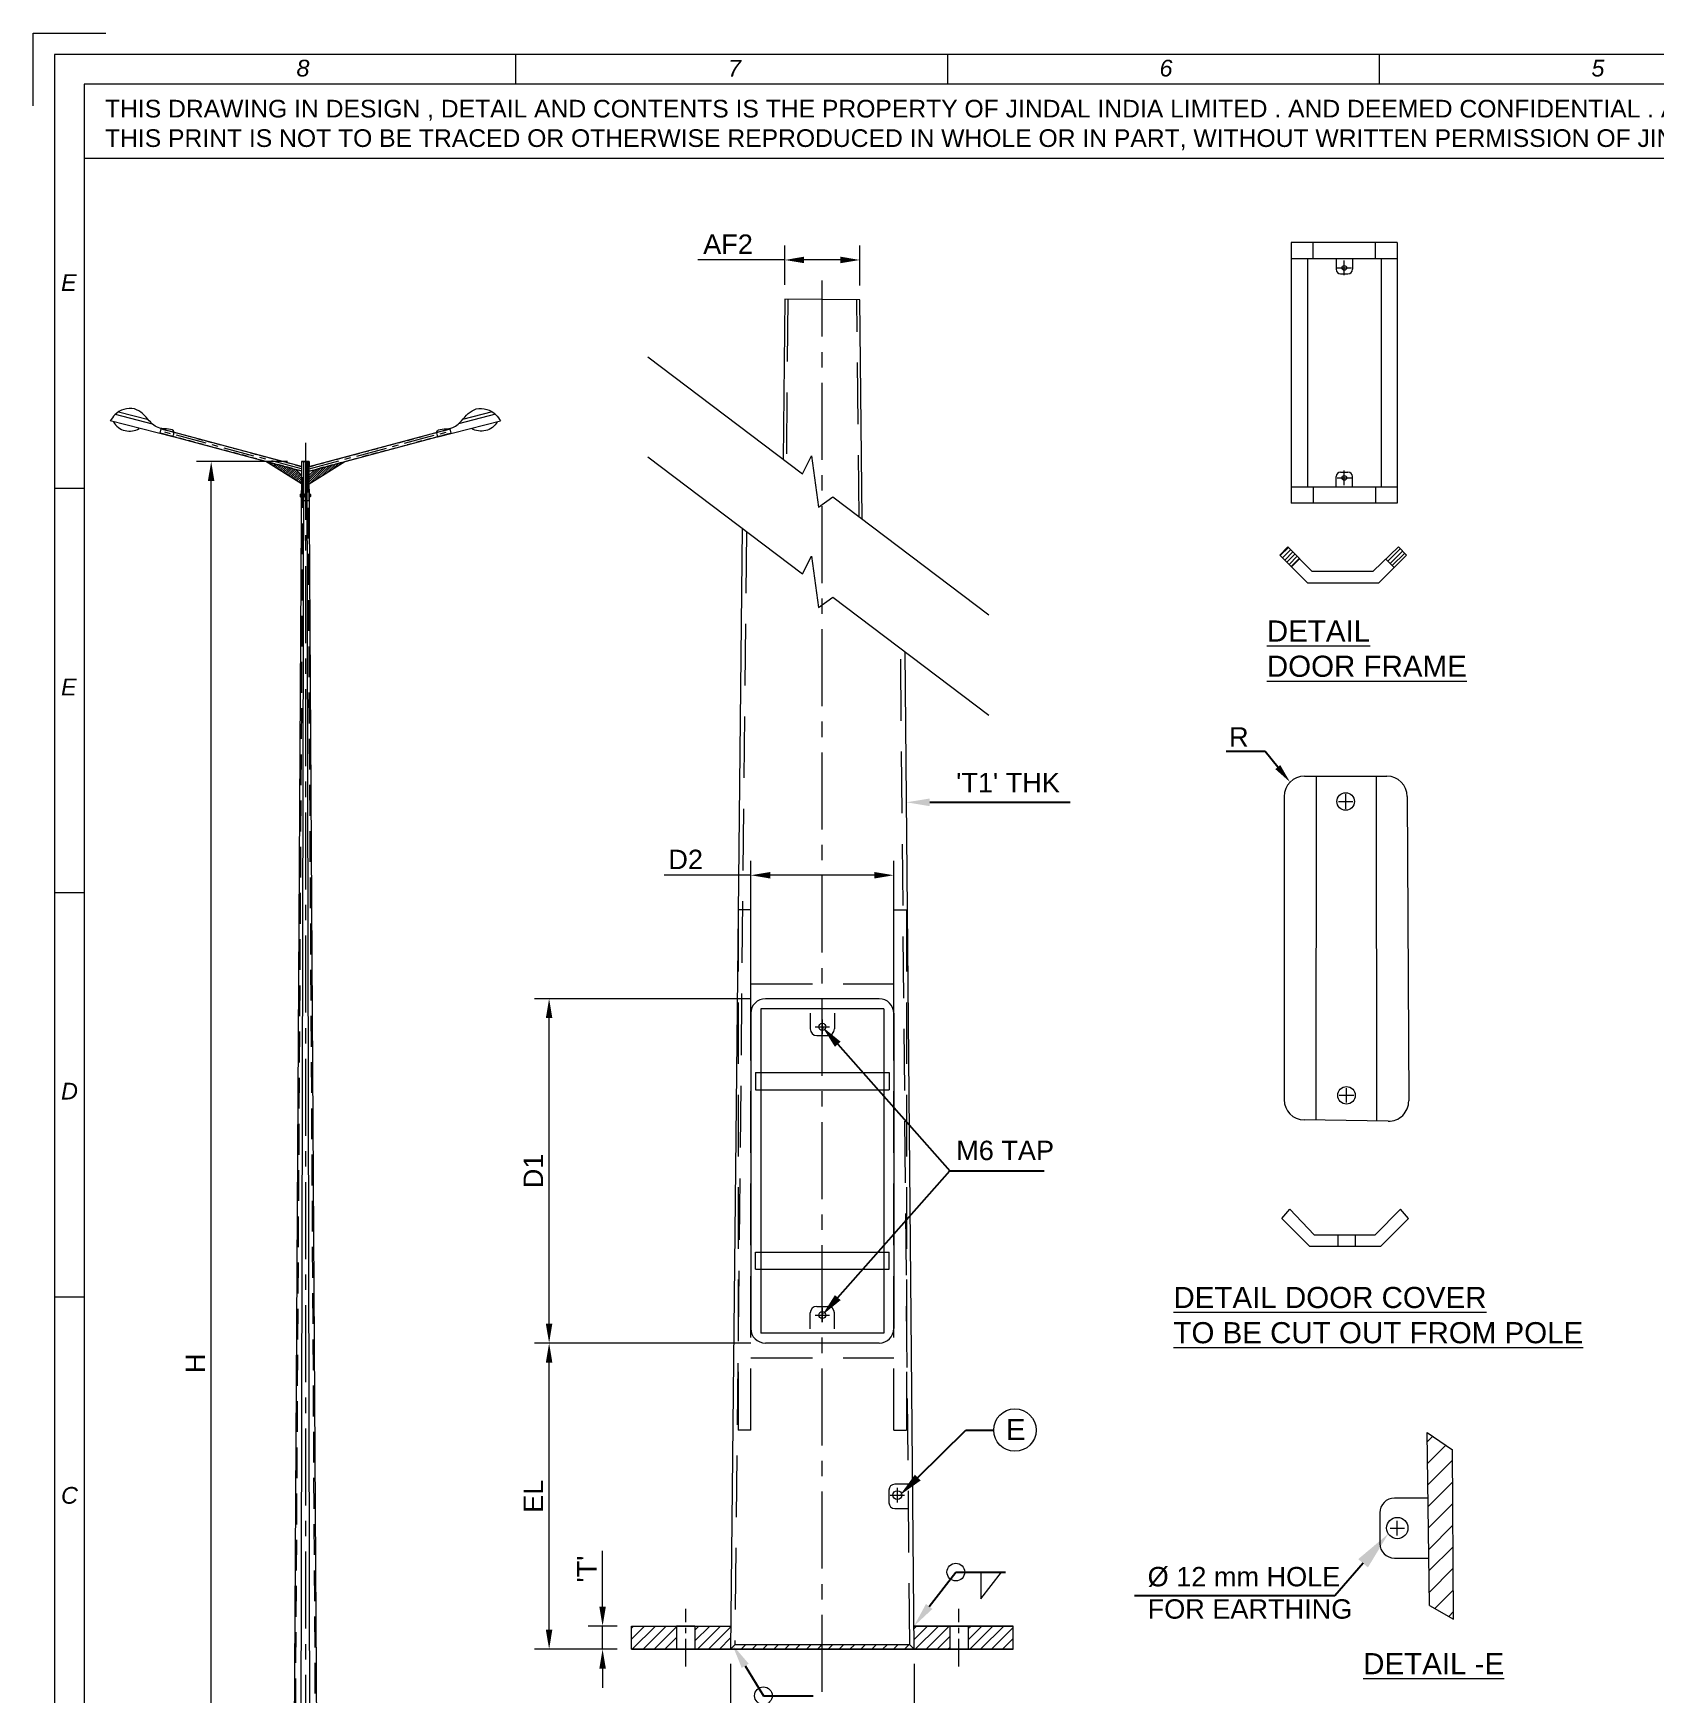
# Model space of a CAD drawing. Header units: millimetres. Extents: x 6174 to 6541, y 1782 to 2043.
# Drawn here: x 6174.4 to 6341.7, y 1871.7 to 2042.9 of the extents above; entities that cross this region are included whole.
import ezdxf
from ezdxf import colors
from ezdxf.entities.mleader import LeaderData, LeaderLine
from ezdxf.math import Vec2, Vec3

# ---------------------------------------------------------------- set-up
doc = ezdxf.new("R2010")
doc.units = ezdxf.units.MM
doc.linetypes.add('CENTER', pattern=[50.8, 31.75, -6.35, 6.35, -6.35])
doc.linetypes.add('HIDDEN', pattern=[9.525, 6.35, -3.175])
doc.layers.add('center', color=7, linetype='CENTER', lineweight=5)
doc.layers.add('T', color=7, linetype='Continuous')
doc.styles.get("Standard").update_dxf_attribs({"font": 'arial.ttf'})
doc.dimstyles.new('ISO-25', dxfattribs={"dimtxt": 2, "dimasz": 2, "dimexe": 1.5, "dimexo": 1.5, "dimtad": 1, "dimtxsty": 'Standard', "dimcen": 1, "dimadec": 0, "dimazin": 0, "dimtfac": 1, "dimtmove": 0, "dimatfit": 3, "dimfxl": 1, "dimlwd": 5, "dimlwe": 5, "dimarcsym": 0})

# ---------------------------------------------------------------- blocks, each defined once
blk = doc.blocks.new('*D4')
at = {"color": 0, "lineweight": 5, "transparency": 16777216}
for p, q in [((6233.16, 1880.69), (6233.16, 1886.46)), ((6234.65, 1878.69), (6231.66, 1878.69)), ((6233.16, 1876.31), (6233.16, 1878.69)), ((6234.65, 1876.31), (6231.66, 1876.31)), ((6233.16, 1874.31), (6233.16, 1872.31))]:
    blk.add_line(p, q, dxfattribs=at)
at = {"color": 0, "lineweight": 9, "transparency": 16777216}
for points in [[(6232.83, 1880.69), (6233.5, 1880.69), (6233.16, 1878.69)], [(6232.83, 1874.31), (6233.5, 1874.31), (6233.16, 1876.31)]]:
    blk.add_solid(points, dxfattribs=at)
at = {"layer": 'Defpoints', "color": 0, "lineweight": 9, "transparency": 16777216}
for p in [(6233.16, 1878.69), (6236.15, 1878.69), (6236.15, 1876.31)]:
    blk.add_point(p, dxfattribs=at)
at = {"color": 0, "lineweight": 5, "transparency": 16777216, "insert": (6231.54, 1884.57), "char_height": 2, "attachment_point": 5, "rotation": 90}
blk.add_mtext("'T'", dxfattribs=at)
blk = doc.blocks.new('*D5')
at = {"color": 0, "lineweight": 5, "transparency": 16777216}
for p, q in [((6248.45, 1907.86), (6226.15, 1907.86)), ((6227.65, 1878.31), (6227.65, 1905.86)), ((6234.65, 1876.31), (6226.15, 1876.31))]:
    blk.add_line(p, q, dxfattribs=at)
at = {"color": 0, "lineweight": 9, "transparency": 16777216}
for points in [[(6227.31, 1905.86), (6227.98, 1905.86), (6227.65, 1907.86)], [(6227.31, 1878.31), (6227.98, 1878.31), (6227.65, 1876.31)]]:
    blk.add_solid(points, dxfattribs=at)
at = {"layer": 'Defpoints', "color": 0, "lineweight": 9, "transparency": 16777216}
for p in [(6227.65, 1907.86), (6249.95, 1907.86), (6236.15, 1876.31)]:
    blk.add_point(p, dxfattribs=at)
at = {"color": 0, "lineweight": 5, "transparency": 16777216, "insert": (6226.02, 1892.08), "char_height": 2, "attachment_point": 5, "rotation": 90}
blk.add_mtext('EL', dxfattribs=at)
blk = doc.blocks.new('*D6')
at = {"color": 0, "lineweight": 5, "transparency": 16777216}
for p, q in [((6248.45, 1943.36), (6226.15, 1943.36)), ((6227.65, 1909.86), (6227.65, 1941.36)), ((6248.45, 1907.86), (6226.15, 1907.86))]:
    blk.add_line(p, q, dxfattribs=at)
at = {"color": 0, "lineweight": 9, "transparency": 16777216}
for points in [[(6227.31, 1941.36), (6227.98, 1941.36), (6227.65, 1943.36)], [(6227.31, 1909.86), (6227.98, 1909.86), (6227.65, 1907.86)]]:
    blk.add_solid(points, dxfattribs=at)
at = {"layer": 'Defpoints', "color": 0, "lineweight": 9, "transparency": 16777216}
for p in [(6227.65, 1943.36), (6249.95, 1943.36), (6249.95, 1907.86)]:
    blk.add_point(p, dxfattribs=at)
at = {"color": 0, "lineweight": 5, "transparency": 16777216, "insert": (6226.02, 1925.61), "char_height": 2, "attachment_point": 5, "rotation": 90}
blk.add_mtext('D1', dxfattribs=at)
blk = doc.blocks.new('*D7')
at = {"color": 0, "lineweight": 5, "transparency": 16777216}
for p, q in [((6248.45, 1943.36), (6248.45, 1957.59)), ((6263.19, 1943.36), (6263.19, 1957.59)), ((6248.45, 1956.09), (6239.5, 1956.09)), ((6261.19, 1956.09), (6250.45, 1956.09))]:
    blk.add_line(p, q, dxfattribs=at)
at = {"color": 0, "lineweight": 9, "transparency": 16777216}
for points in [[(6250.45, 1956.42), (6250.45, 1955.75), (6248.45, 1956.09)], [(6261.19, 1956.42), (6261.19, 1955.75), (6263.19, 1956.09)]]:
    blk.add_solid(points, dxfattribs=at)
at = {"layer": 'Defpoints', "color": 0, "lineweight": 9, "transparency": 16777216}
for p in [(6263.19, 1956.09), (6248.45, 1941.86), (6263.19, 1941.86)]:
    blk.add_point(p, dxfattribs=at)
at = {"color": 0, "lineweight": 5, "transparency": 16777216, "insert": (6241.73, 1957.72), "char_height": 2, "attachment_point": 5}
blk.add_mtext('D2', dxfattribs=at)
blk = doc.blocks.new('*D8')
at = {"color": 0, "lineweight": 5, "transparency": 16777216}
for p, q in [((6251.95, 2016.96), (6251.95, 2021.01)), ((6259.69, 2016.89), (6259.69, 2021.01)), ((6251.95, 2019.51), (6242.98, 2019.51)), ((6257.69, 2019.51), (6253.95, 2019.51))]:
    blk.add_line(p, q, dxfattribs=at)
at = {"color": 0, "lineweight": 9, "transparency": 16777216}
for points in [[(6253.95, 2019.85), (6253.95, 2019.18), (6251.95, 2019.51)], [(6257.69, 2019.85), (6257.69, 2019.18), (6259.69, 2019.51)]]:
    blk.add_solid(points, dxfattribs=at)
at = {"layer": 'Defpoints', "color": 0, "lineweight": 9, "transparency": 16777216}
for p in [(6251.95, 2019.51), (6251.95, 2015.46), (6259.69, 2015.39)]:
    blk.add_point(p, dxfattribs=at)
at = {"color": 0, "lineweight": 5, "transparency": 16777216, "insert": (6246.1, 2021.14), "char_height": 2, "attachment_point": 5}
blk.add_mtext('AF2', dxfattribs=at)
blk = doc.blocks.new('*D9')
at = {"color": 0, "lineweight": 5, "transparency": 16777216}
for p, q in [((6246.35, 1874.81), (6246.35, 1866.3)), ((6265.29, 1874.81), (6265.29, 1866.3)), ((6248.35, 1867.8), (6263.29, 1867.8)), ((6265.29, 1867.8), (6282.49, 1867.8))]:
    blk.add_line(p, q, dxfattribs=at)
at = {"color": 0, "lineweight": 9, "transparency": 16777216}
for points in [[(6248.35, 1868.14), (6248.35, 1867.47), (6246.35, 1867.8)], [(6263.29, 1868.14), (6263.29, 1867.47), (6265.29, 1867.8)]]:
    blk.add_solid(points, dxfattribs=at)
at = {"layer": 'Defpoints', "color": 0, "lineweight": 9, "transparency": 16777216}
for p in [(6246.35, 1876.31), (6265.29, 1876.31), (6265.29, 1867.8)]:
    blk.add_point(p, dxfattribs=at)
at = {"color": 0, "lineweight": 5, "transparency": 16777216, "insert": (6279.56, 1869.43), "char_height": 2, "attachment_point": 5}
blk.add_mtext('AF1', dxfattribs=at)
blk = doc.blocks.new('A$C6387733B')
at = {"color": 5, "lineweight": 9}
blk.add_line((0, 0), (-554, 0), dxfattribs=at)
at = {"color": 6, "lineweight": 9}
for p, q in [((-527, 66), (-199, 66)), ((-505, 93), (-240, 93))]:
    blk.add_line(p, q, dxfattribs=at)
at = {"color": 5, "lineweight": 9}
blk.add_arc((-411, 113), 162, 224.9448, 315.0552, dxfattribs=at)
blk.add_spline([(0, 0), (-1, 44), (-127, 45), (-230, 85), (-378, 151), (-530, 61), (-554, 0)], degree=3, dxfattribs=at)
blk = doc.blocks.new('*D24')
at = {"color": 0, "lineweight": 5, "transparency": 16777216}
for p, q in [((6200.66, 1998.73), (6191.3, 1998.73)), ((6192.8, 1814.81), (6192.8, 1996.73)), ((6196.55, 1812.81), (6191.3, 1812.81))]:
    blk.add_line(p, q, dxfattribs=at)
at = {"color": 0, "lineweight": 9, "transparency": 16777216}
for points in [[(6192.46, 1996.73), (6193.13, 1996.73), (6192.8, 1998.73)], [(6192.46, 1814.81), (6193.13, 1814.81), (6192.8, 1812.81)]]:
    blk.add_solid(points, dxfattribs=at)
at = {"layer": 'Defpoints', "color": 0, "lineweight": 9, "transparency": 16777216}
for p in [(6192.8, 1998.73), (6202.16, 1998.73), (6198.05, 1812.81)]:
    blk.add_point(p, dxfattribs=at)
at = {"color": 0, "lineweight": 5, "transparency": 16777216, "insert": (6191.17, 1905.77), "char_height": 2, "attachment_point": 5, "rotation": 90}
blk.add_mtext('H', dxfattribs=at)
blk = doc.blocks.new('name plate')
at = {"color": 1, "lineweight": 20}
for p, q in [((6174.42, 2035.42), (6174.42, 2042.92)), ((6174.42, 2042.92), (6181.92, 2042.92))]:
    blk.add_line(p, q, dxfattribs=at)
at = {"lineweight": 9}
for p, q in [((6224.17, 2040.71), (6224.17, 2037.67)), ((6268.69, 2040.71), (6268.69, 2037.67)), ((6313.21, 2040.71), (6313.21, 2037.67)), ((6179.67, 2030.05), (6418.71, 2030.05)), ((6176.62, 1996.01), (6179.67, 1996.01)), ((6176.62, 1954.34), (6179.67, 1954.34)), ((6176.62, 1912.65), (6179.67, 1912.65))]:
    blk.add_line(p, q, dxfattribs=at)
for points in [[(6176.62, 1784.6), (6538.83, 1784.6), (6538.83, 2040.71), (6176.62, 2040.71)], [(6179.67, 1787.65), (6535.78, 1787.65), (6535.78, 2037.67), (6179.67, 2037.67)]]:
    blk.add_lwpolyline(points, close=True, dxfattribs=at)
at = {"color": 0, "lineweight": 9, "insert": (6181.82, 2036.05), "char_height": 1.82157, "attachment_point": 1}
blk.add_mtext_dynamic_manual_height_columns('{\\C240;\\c2367469;THIS DRAWING IN DESIGN , DETAIL AND CONTENTS IS THE PROPERTY OF JINDAL INDIA LIMITED . AND DEEMED CONFIDENTIAL . ALL RIGHTS OF INVENTION AND DESIGN ARE RESERVED THIS PRINT IS NOT TO BE TRACED OR OTHERWISE REPRODUCED IN WHOLE OR IN PART, WITHOUT WRITTEN PERMISSION OF JINDAL INDIA LIMITED . AND IS RETURNABLE UPON DEMAND}', width=236.8853, gutter_width=12.5, heights=[0], dxfattribs=at)
at = {"layer": 'T', "lineweight": 9, "char_height": 1.7248, "attachment_point": 7}
for s, insert in [('{\\fArial|b0|i1|c0|p18;8}', (6201.57, 2038.43)), ('{\\fArial|b0|i1|c0|p18;7}', (6246.07, 2038.43)), ('{\\fArial|b0|i1|c0|p18;6}', (6290.57, 2038.43)), ('{\\fArial|b0|i1|c0|p18;5}', (6335.11, 2038.43)), ('{\\fArial|b0|i1|c0|p18;E}', (6177.29, 2016.35)), ('{\\fArial|b0|i1|c0|p18;E}', (6177.29, 1974.66)), ('{\\fArial|b0|i1|c0|p18;D}', (6177.29, 1933)), ('{\\fArial|b0|i1|c0|p18;C}', (6177.29, 1891.31))]:
    blk.add_mtext(s, dxfattribs=dict(at, insert=insert))

msp = doc.modelspace()

# ---------------------------------------------------------------- hatches: boundary and pattern name
at = {"lineweight": 9}
h = msp.add_hatch(dxfattribs=at)
h.set_pattern_fill('ANSI31', color=3, scale=0.05)
h.set_pattern_definition([(45, (-1e-05, -1.93115), (-0.1122532015, 0.1122532015), [])])
h.paths.add_polyline_path([(6203.46, 1997.882), (6202.912, 1997.341), (6202.912, 1996.446), (6206.597, 1998.722)])
h.paths.add_polyline_path([(6202.112, 1996.446), (6202.112, 1997.341), (6201.564, 1997.882), (6198.427, 1998.722)])
at = {"lineweight": 5}
h = msp.add_hatch(dxfattribs=at)
h.set_pattern_fill('ANSI31', color=256, scale=0.1)
h.set_pattern_definition([(45, (-612.5216, 867.9661), (-0.224506403, 0.224506403), [])])
h.paths.add_polyline_path([(6313.929, 1988.677), (6314.79, 1987.816), (6316.068, 1989.093), (6315.236, 1989.925)])
h.paths.add_polyline_path([(6303.825, 1989.925), (6302.992, 1989.093), (6304.212, 1987.875), (6305.043, 1988.707)])
at = {"lineweight": 9}
h = msp.add_hatch(dxfattribs=at)
h.set_pattern_fill('ANSI31', color=256, scale=0.5, angle=-1e-14)
h.paths.add_polyline_path([(6320.809, 1896.871), (6318.194, 1898.656), (6318.431, 1880.825), (6320.927, 1879.398)])
h = msp.add_hatch(dxfattribs=at)
h.set_pattern_fill('ANSI31', color=256, scale=0.25, angle=-1.3e-14)
h.paths.add_polyline_path([(6240.785, 1878.69), (6236.148, 1878.69), (6236.148, 1876.312), (6240.785, 1876.312)])
h.paths.add_polyline_path([(6246.372, 1878.69), (6242.688, 1878.69), (6242.688, 1876.312), (6246.347, 1876.312)])
h.paths.add_polyline_path([(6275.499, 1878.69), (6270.862, 1878.69), (6270.862, 1876.312), (6275.499, 1876.312)])
h.paths.add_polyline_path([(6268.959, 1878.69), (6265.272, 1878.69), (6265.294, 1876.312), (6268.959, 1876.312)])
h.paths.add_polyline_path([(6264.84, 1876.761), (6255.824, 1876.761), (6255.824, 1876.312), (6265.294, 1876.312)])
h.paths.add_polyline_path([(6255.824, 1876.761), (6246.801, 1876.761), (6246.347, 1876.312), (6255.824, 1876.312)])

# ---------------------------------------------------------------- linework, layer by layer
at = {"color": 0, "lineweight": 9}
for p, q in [((6315.117, 2021.305), (6304.18, 2021.305)), ((6304.18, 2021.305), (6304.18, 1994.44)), ((6306.44, 2019.641), (6306.44, 2021.305)), ((6312.859, 2019.641), (6312.859, 2021.305)), ((6315.117, 2021.305), (6315.117, 1994.44)), ((6315.117, 2019.641), (6304.18, 2019.641)), ((6305.846, 2019.641), (6305.846, 1996.104)), ((6308.819, 2019.641), (6308.819, 2018.546)), ((6310.482, 2019.641), (6310.482, 2018.546)), ((6313.453, 2019.641), (6313.453, 1996.104)), ((6251.955, 2015.474), (6251.798, 1998.962)), ((6259.693, 2015.391), (6251.955, 2015.474)), ((6259.925, 1992.812), (6259.693, 2015.391)), ((6237.814, 2009.543), (6253.771, 1997.468)), ((6237.814, 1999.221), (6253.771, 1987.145)), ((6315.117, 1996.104), (6304.18, 1996.104)), ((6306.44, 1996.104), (6306.44, 1994.44)), ((6308.819, 1996.104), (6308.819, 1997.199)), ((6310.482, 1996.104), (6310.482, 1997.199)), ((6312.859, 1996.104), (6312.859, 1994.44)), ((6256.92, 1995.086), (6273, 1982.918)), ((6315.117, 1994.44), (6304.18, 1994.44)), ((6247.556, 1991.848), (6246.347, 1876.312)), ((6302.992, 1989.093), (6303.825, 1989.925)), ((6305.846, 1986.242), (6302.992, 1989.093)), ((6306.321, 1987.43), (6303.825, 1989.925)), ((6312.622, 1987.43), (6315.236, 1989.925)), ((6313.216, 1986.242), (6316.068, 1989.093)), ((6316.068, 1989.093), (6315.236, 1989.925)), ((6306.321, 1987.43), (6312.622, 1987.43)), ((6305.846, 1986.242), (6313.216, 1986.242)), ((6256.92, 1984.762), (6273, 1972.593)), ((6265.294, 1876.312), (6264.354, 1979.136)), ((6305.545, 1966.301), (6314.048, 1966.301)), ((6303.445, 1964.201), (6303.445, 1932.96)), ((6316.148, 1964.211), (6316.297, 1932.832)), ((6248.452, 1952.51), (6247.145, 1952.51)), ((6263.192, 1952.51), (6264.499, 1952.51)), ((6261.692, 1943.355), (6249.952, 1943.355)), ((6248.452, 1941.855), (6248.452, 1909.358)), ((6262.167, 1942.331), (6249.477, 1942.331)), ((6249.477, 1942.331), (6249.477, 1908.882)), ((6254.578, 1941.881), (6254.578, 1940.239)), ((6257.073, 1941.881), (6257.073, 1940.239)), ((6262.167, 1942.331), (6262.167, 1908.882)), ((6263.192, 1941.855), (6263.192, 1909.358)), ((6248.928, 1935.749), (6262.719, 1935.749)), ((6248.928, 1933.964), (6262.719, 1933.964)), ((6314.164, 1930.722), (6305.511, 1930.86)), ((6303.206, 1920.701), (6304.039, 1921.653)), ((6306.06, 1917.849), (6303.206, 1920.701)), ((6306.535, 1919.037), (6304.039, 1921.653)), ((6312.836, 1919.037), (6315.45, 1921.653)), ((6313.43, 1917.849), (6316.281, 1920.701)), ((6316.281, 1920.701), (6315.45, 1921.653)), ((6306.535, 1919.037), (6312.836, 1919.037)), ((6248.928, 1917.249), (6262.719, 1917.249)), ((6306.06, 1917.849), (6313.43, 1917.849)), ((6248.928, 1915.465), (6262.719, 1915.465)), ((6254.578, 1909.332), (6254.578, 1910.974)), ((6257.073, 1909.332), (6257.073, 1910.974)), ((6262.167, 1908.882), (6249.477, 1908.882)), ((6261.692, 1907.858), (6249.952, 1907.858)), ((6248.452, 1898.898), (6247.145, 1898.898)), ((6263.192, 1898.898), (6264.499, 1898.898)), ((6318.431, 1880.825), (6318.194, 1898.656)), ((6318.194, 1898.656), (6320.809, 1896.871)), ((6320.927, 1879.398), (6320.809, 1896.871)), ((6264.689, 1893.307), (6263.29, 1893.307)), ((6262.69, 1892.707), (6262.69, 1891.411)), ((6318.312, 1891.88), (6314.819, 1891.88)), ((6263.29, 1890.811), (6264.712, 1890.811)), ((6313.319, 1890.38), (6313.319, 1887.198)), ((6314.819, 1885.698), (6318.312, 1885.698)), ((6318.431, 1880.825), (6320.927, 1879.398)), ((6236.148, 1876.312), (6236.148, 1878.69)), ((6240.785, 1878.69), (6240.785, 1876.312)), ((6242.688, 1878.69), (6242.688, 1876.312)), ((6268.959, 1878.69), (6268.959, 1876.312)), ((6270.862, 1878.69), (6270.862, 1876.312)), ((6275.499, 1876.312), (6275.499, 1878.69)), ((6275.499, 1876.312), (6236.148, 1876.312)), ((6236.148, 1876.312), (6275.499, 1876.312)), ((6264.84, 1876.761), (6246.801, 1876.761))]:
    msp.add_line(p, q, dxfattribs=at)
at = {"lineweight": 9}
for p, q in [((6309.269, 2018.096), (6310.032, 2018.096)), ((6187.623, 2002.114), (6187.499, 2001.65)), ((6202.112, 1997.735), (6187.499, 2001.65)), ((6202.112, 1998.232), (6187.623, 2002.114)), ((6202.912, 1998.232), (6217.401, 2002.114)), ((6202.912, 1997.735), (6217.525, 2001.65)), ((6217.401, 2002.114), (6217.525, 2001.65)), ((6202.112, 1996.446), (6198.427, 1998.722)), ((6201.049, 1813.313), (6202.162, 1998.73)), ((6202.112, 1997.341), (6201.564, 1997.882)), ((6201.962, 1812.974), (6202.364, 1998.731)), ((6202.112, 1998.732), (6202.112, 1994.732)), ((6202.912, 1998.732), (6202.112, 1998.732)), ((6202.162, 1998.732), (6202.862, 1998.732)), ((6202.655, 1998.733), (6203.079, 1812.974)), ((6202.862, 1998.73), (6203.975, 1813.313)), ((6202.912, 1994.732), (6202.912, 1998.732)), ((6202.912, 1998.732), (6202.912, 1998.232)), ((6202.912, 1996.446), (6206.597, 1998.722)), ((6202.912, 1997.341), (6203.46, 1997.882)), ((6253.771, 1997.468), (6254.72, 1999.305)), ((6254.72, 1999.305), (6255.444, 1994.019)), ((6309.269, 1997.649), (6310.032, 1997.649)), ((6202.112, 1994.732), (6202.912, 1994.732)), ((6255.444, 1994.019), (6256.92, 1995.086)), ((6253.771, 1987.145), (6254.72, 1988.982)), ((6254.72, 1988.982), (6255.444, 1983.696)), ((6305.043, 1988.707), (6304.212, 1987.875)), ((6313.929, 1988.677), (6314.79, 1987.816)), ((6255.444, 1983.696), (6256.92, 1984.762)), ((6306.743, 1966.301), (6306.709, 1930.86)), ((6312.932, 1966.301), (6312.966, 1930.742)), ((6255.825, 1939.711), (6255.825, 1941.211)), ((6255.075, 1940.461), (6256.575, 1940.461)), ((6255.253, 1939.564), (6256.398, 1939.564)), ((6248.928, 1935.749), (6248.928, 1933.964)), ((6262.719, 1935.749), (6262.719, 1933.964)), ((6248.928, 1915.465), (6248.928, 1917.249)), ((6262.719, 1915.465), (6262.719, 1917.249)), ((6255.075, 1910.752), (6256.575, 1910.752)), ((6255.253, 1911.649), (6256.398, 1911.649)), ((6255.825, 1910.002), (6255.825, 1911.502)), ((6236.148, 1878.69), (6246.372, 1878.69)), ((6242.688, 1878.69), (6240.785, 1878.69)), ((6265.272, 1878.69), (6275.499, 1878.69)), ((6275.499, 1878.69), (6265.275, 1878.69)), ((6268.959, 1878.69), (6270.862, 1878.69)), ((6246.801, 1876.761), (6246.347, 1876.312)), ((6264.84, 1876.761), (6265.294, 1876.312))]:
    msp.add_line(p, q, dxfattribs=at)
at = {"color": 4, "linetype": 'HIDDEN', "lineweight": 5}
for p, q in [((6252.269, 2015.388), (6252.11, 1998.725)), ((6259.607, 1993.052), (6259.378, 2015.388)), ((6248.003, 1991.511), (6246.801, 1876.761)), ((6264.84, 1876.761), (6263.901, 1979.479)), ((6248.452, 1898.898), (6248.452, 1952.51)), ((6263.192, 1898.898), (6263.192, 1952.51)), ((6248.452, 1944.883), (6263.192, 1944.883)), ((6248.452, 1906.33), (6263.192, 1906.33))]:
    msp.add_line(p, q, dxfattribs=at)
at = {"color": 4, "linetype": 'HIDDEN', "lineweight": 5, "ltscale": 0.1}
for p, q in [((6202.12, 1997.764), (6187.507, 2001.679)), ((6202.104, 1998.203), (6187.615, 2002.085)), ((6202.904, 1997.764), (6217.517, 2001.679)), ((6202.92, 1998.203), (6217.409, 2002.085))]:
    msp.add_line(p, q, dxfattribs=at)
at = {"color": 4, "linetype": 'HIDDEN', "lineweight": 5, "ltscale": 0.5}
for p, q in [((6201.171, 1812.974), (6202.285, 1998.729)), ((6202.739, 1998.729), (6203.853, 1812.974))]:
    msp.add_line(p, q, dxfattribs=at)
at = {"lineweight": 5}
for p, q in [((6201.984, 1995.323), (6201.984, 1995.14)), ((6202.004, 1995.354), (6202.092, 1995.354)), ((6202.004, 1995.293), (6202.092, 1995.293)), ((6202.004, 1995.171), (6202.092, 1995.171)), ((6202.004, 1995.109), (6202.092, 1995.109)), ((6202.112, 1995.323), (6202.112, 1995.14)), ((6202.912, 1995.323), (6202.912, 1995.14)), ((6203.02, 1995.354), (6202.932, 1995.354)), ((6203.02, 1995.293), (6202.932, 1995.293)), ((6203.02, 1995.171), (6202.932, 1995.171)), ((6203.02, 1995.109), (6202.932, 1995.109)), ((6203.04, 1995.323), (6203.04, 1995.14)), ((6308.979, 1919.037), (6308.979, 1917.849)), ((6310.779, 1919.037), (6310.779, 1917.849))]:
    msp.add_line(p, q, dxfattribs=at)
at = {"color": 0, "linetype": 'HIDDEN', "lineweight": 9}
for p, q in [((6247.145, 1952.51), (6247.145, 1898.898)), ((6264.499, 1952.51), (6264.499, 1898.898))]:
    msp.add_line(p, q, dxfattribs=at)
at = {"color": 5, "lineweight": 5}
for p, q in [((6272.183, 1884.254), (6272.183, 1881.496)), ((6272.183, 1881.496), (6274.307, 1884.254))]:
    msp.add_line(p, q, dxfattribs=at)
at = {"linetype": 'CENTER', "lineweight": 5, "ltscale": 0.09}
for p, q in [((6241.737, 1874.519), (6241.737, 1880.483)), ((6269.911, 1874.519), (6269.911, 1880.483))]:
    msp.add_line(p, q, dxfattribs=at)
at = {"lineweight": 5}
msp.add_lwpolyline([(6202.39, 1995.181), (6202.461, 1995.109), (6202.563, 1995.109), (6202.634, 1995.181), (6202.634, 1995.282), (6202.563, 1995.354), (6202.461, 1995.354), (6202.39, 1995.282)], close=True, dxfattribs=at)
at = {"lineweight": 9}
for centre, radius in [((6309.651, 2018.694), 0.242), ((6309.651, 1997.051), 0.242), ((6309.796, 1963.69), 0.9), ((6255.825, 1940.461), 0.364), ((6309.879, 1933.402), 0.9), ((6255.825, 1910.752), 0.364), ((6315.121, 1888.789), 1.1)]:
    msp.add_circle(centre, radius, dxfattribs=at)
at = {"linetype": 'CENTER', "lineweight": 5, "ltscale": 0.05}
msp.add_circle((6202.512, 1995.232), 0.122, dxfattribs=at)
at = {"color": 5, "lineweight": 5}
for centre, radius in [((6275.683, 1898.895), 2.189), ((6269.591, 1884.254), 0.912), ((6249.747, 1871.512), 0.912)]:
    msp.add_circle(centre, radius, dxfattribs=at)
at = {"linetype": 'ByBlock', "lineweight": 9}
msp.add_circle((6263.563, 1892.193), 0.454, dxfattribs=at)
at = {"lineweight": 9}
for centre, radius, start, end in [((6309.269, 2018.546), 0.45, 180, 270), ((6310.032, 2018.546), 0.45, 270, 0), ((6309.269, 1997.199), 0.45, 90, 180), ((6310.032, 1997.199), 0.45, 0, 90), ((6255.253, 1940.239), 0.675, 180, 270), ((6256.398, 1940.239), 0.675, 270, 0), ((6255.253, 1910.974), 0.675, 90, 180), ((6256.398, 1910.974), 0.675, 0, 90)]:
    msp.add_arc(centre, radius, start, end, dxfattribs=at)
at = {"lineweight": 5}
for centre, radius, start, end in [((6202.017, 1995.323), 0.0333, 113.29609, 246.70391), ((6202.086, 1995.232), 0.103, 143.56848, 216.43152), ((6202.017, 1995.14), 0.0333, 113.29609, 246.70391), ((6202.079, 1995.323), 0.0333, 293.29609, 66.70391), ((6202.009, 1995.232), 0.103, 323.56848, 36.43152), ((6202.079, 1995.14), 0.0333, 293.29609, 66.70391), ((6202.945, 1995.323), 0.0333, 113.29609, 246.70391), ((6203.015, 1995.232), 0.103, 143.56848, 216.43152), ((6202.945, 1995.14), 0.0333, 113.29609, 246.70391), ((6203.007, 1995.323), 0.0333, 293.29609, 66.70391), ((6202.937, 1995.232), 0.103, 323.56848, 36.43152), ((6203.007, 1995.14), 0.0333, 293.29609, 66.70391)]:
    msp.add_arc(centre, radius, start, end, dxfattribs=at)
at = {"color": 0, "lineweight": 9}
for centre, radius, start, end in [((6305.545, 1964.201), 2.1, 90, 180), ((6314.048, 1964.201), 2.1, 0.27197, 90), ((6249.952, 1941.855), 1.5, 90, 180), ((6261.692, 1941.855), 1.5, 0, 90), ((6305.545, 1932.96), 2.1, 180, 269.08687), ((6314.197, 1932.822), 2.1, 269.08687, 0.27197), ((6249.952, 1909.358), 1.5, 180, 270), ((6261.692, 1909.358), 1.5, 270, 0), ((6263.29, 1892.707), 0.6, 90, 180), ((6314.819, 1890.38), 1.5, 90, 180), ((6263.29, 1891.411), 0.6, 180, 270), ((6314.819, 1887.198), 1.5, 180, 270)]:
    msp.add_arc(centre, radius, start, end, dxfattribs=at)
at = {"layer": 'center', "color": 1, "linetype": 'CENTER', "lineweight": 5, "ltscale": 0.5}
for p, q in [((6308.901, 2018.694), (6310.401, 2018.694)), ((6309.651, 2017.944), (6309.651, 2019.444)), ((6309.651, 1996.301), (6309.651, 1997.801)), ((6308.901, 1997.051), (6310.401, 1997.051)), ((6309.046, 1963.69), (6310.546, 1963.69)), ((6309.796, 1962.94), (6309.796, 1964.44)), ((6309.129, 1933.402), (6310.629, 1933.402)), ((6309.879, 1932.652), (6309.879, 1934.152)), ((6262.813, 1892.193), (6264.313, 1892.193)), ((6263.563, 1891.443), (6263.563, 1892.943)), ((6314.371, 1888.789), (6315.871, 1888.789)), ((6315.121, 1888.039), (6315.121, 1889.539))]:
    msp.add_line(p, q, dxfattribs=at)
at = {"layer": 'center', "color": 1, "linetype": 'CENTER', "lineweight": 5, "ltscale": 0.25}
for p, q in [((6255.824, 1871.91), (6255.824, 2017.408)), ((6202.512, 2000.663), (6202.512, 1811.563))]:
    msp.add_line(p, q, dxfattribs=at)
at = {"layer": 'center', "color": 1, "linetype": 'CENTER', "lineweight": 5, "ltscale": 0.1}
for p, q in [((6202.112, 1997.983), (6187.561, 2001.882)), ((6202.912, 1997.983), (6217.463, 2001.882))]:
    msp.add_line(p, q, dxfattribs=at)
at = {"layer": 'center', "linetype": 'CENTER', "lineweight": 5, "ltscale": 0.05}
msp.add_circle((6202.512, 1995.232), 0.0611, dxfattribs=at)

# ---------------------------------------------------------------- block references
at = {"lineweight": 9}
msp.add_blockref('name plate', (0.027, -0.03), dxfattribs=at)
at = {"lineweight": 9, "yscale": 0.012, "zscale": 0.012}
for p, xscale, rotation in [((6188.838, 2001.276), 0.012, 345.736737809701), ((6216.185, 2001.276), -0.012, 14.26326219029907)]:
    msp.add_blockref('A$C6387733B', p, dxfattribs=dict(at, xscale=xscale, rotation=rotation))

# ---------------------------------------------------------------- texts
at = {"lineweight": 9, "attachment_point": 1}
for s, width, insert, char_height in [('{\\LDETAIL \\PDOOR FRAME}', 39.78398, (6301.665, 1982.353), 2.178), ('R', 2.70958, (6297.767, 1971.347), 2), ('{\\LDETAIL DOOR COVER\\PTO BE CUT OUT FROM POLE}', 53.10281, (6292.032, 1913.653), 2.178), ('{\\LDETAIL -E}', 27.23595, (6311.598, 1875.906), 2.178)]:
    msp.add_mtext_dynamic_manual_height_columns(s, width=width, gutter_width=12.5, heights=[0], dxfattribs=dict(at, insert=insert, char_height=char_height))
at = {"color": 5, "lineweight": 5, "attachment_point": 1}
for s, width, insert, char_height in [("'T1' THK", 53.10281, (6269.628, 1966.64), 2), ('M6 TAP', 53.10281, (6269.628, 1928.724), 2), ('E', 2.178, (6274.754, 1900.053), 2.178), ('%%C 12 mm HOLE \\PFOR EARTHING', 27.23595, (6289.371, 1884.787), 2)]:
    msp.add_mtext_dynamic_manual_height_columns(s, width=width, gutter_width=12.5, heights=[0], dxfattribs=dict(at, insert=insert, char_height=char_height))

# ---------------------------------------------------------------- dimensions: what is measured, and where the dimension line sits
at = {"color": 5, "lineweight": 5}
for base, p1, p2, text, picture, middle in [((6251.955, 2019.514), (6259.693, 2015.391), (6251.955, 2015.465), 'AF2', '*D8', (6246.098, 2019.514)), ((6263.192, 1956.086), (6248.452, 1941.855), (6263.192, 1941.855), 'D2', '*D7', (6241.732, 1956.086)), ((6265.294, 1867.805), (6246.347, 1876.312), (6265.294, 1876.312), 'AF1', '*D9', (6279.563, 1867.805))]:
    dim = msp.add_linear_dim(base=base, p1=p1, p2=p2, text=text, dimstyle='ISO-25', dxfattribs=at)
    dim.commit()
    dim.dimension.update_dxf_attribs({"geometry": picture, "text_midpoint": middle, "dimtype": 160})
for base, p1, p2, text, picture, middle in [((6192.797, 1998.73), (6198.049, 1812.813), (6202.162, 1998.73), 'H', '*D24', (6191.172, 1905.771)), ((6227.645, 1943.355), (6249.952, 1907.858), (6249.952, 1943.355), 'D1', '*D6', (6226.016, 1925.607)), ((6227.645, 1907.858), (6236.148, 1876.312), (6249.952, 1907.858), 'EL', '*D5', (6226.02, 1892.085)), ((6233.163, 1878.69), (6236.148, 1876.312), (6236.148, 1878.69), "'T'", '*D4', (6231.538, 1884.575))]:
    dim = msp.add_linear_dim(base=base, p1=p1, p2=p2, angle=90, text=text, dimstyle='ISO-25', dxfattribs=at)
    dim.commit()
    dim.dimension.update_dxf_attribs({"geometry": picture, "text_midpoint": middle})

# ---------------------------------------------------------------- leaders
at = {"lineweight": 9}
ml = msp.add_multileader_mtext('Standard', dxfattribs=at)
ml.set_content('', color=256)
ml.set_leader_properties()
ml.build(insert=Vec2(0, 0))
ml.multileader.update_dxf_attribs({"arrow_head_size": 2})
ctx = ml.context
ctx.base_point, ctx.char_height, ctx.arrow_head_size, ctx.landing_gap_size, ctx.plane_origin = Vec3(6295.484, 1968.841), 2, 2, 1, Vec3(6304.06, 1965.686)
ctx.text_align_type = 2
notes = []
notes.append((ctx, [(0, (1, 1, 0), (6301.484, 1968.841), (-1, 0), 4, [(0, [(6304.06, 1965.686)], 0, [])])]))
ctx.mtext.insert, ctx.mtext.alignment, ctx.mtext.flow_direction = Vec3(6296.484, 1969.841), 3, 5
at = {"color": 5, "lineweight": 5}
ml = msp.add_multileader_mtext('Standard', dxfattribs=at)
ml.set_content('', color=5)
ml.set_leader_properties()
ml.build(insert=Vec2(0, 0))
ml.multileader.update_dxf_attribs({"arrow_head_size": 2.4})
ctx = ml.context
ctx.base_point, ctx.char_height, ctx.arrow_head_size, ctx.landing_gap_size, ctx.plane_origin = Vec3(6281.372, 1963.604), 2.4, 2.4, 1.2, Vec3(6264.496, 1963.604)
notes.append((ctx, [(0, (1, 1, 0), (6270.504, 1963.604), (1, 0), 10.867, [(0, [(6264.496, 1963.604)], 0, [])])]))
ctx.mtext.insert, ctx.mtext.flow_direction = Vec3(6282.572, 1964.804), 5
ml = msp.add_multileader_mtext('Standard', dxfattribs=at)
ml.set_content('', color=5)
ml.set_leader_properties()
ml.build(insert=Vec2(0, 0))
ml.multileader.update_dxf_attribs({"arrow_head_size": 2.4})
ctx = ml.context
ctx.base_point, ctx.char_height, ctx.arrow_head_size, ctx.landing_gap_size, ctx.plane_origin = Vec3(6278.711, 1925.607), 2.4, 2.4, 1.2, Vec3(6261.085, 1934.519)
notes.append((ctx, [(0, (1, 1, 0), (6268.978, 1925.607), (1, 0), 9.733, [(0, [(6255.825, 1940.461)], 0, [])])]))
ctx.mtext.insert, ctx.mtext.flow_direction = Vec3(6279.911, 1926.807), 5
ml = msp.add_multileader_mtext('Standard', dxfattribs=at)
ml.set_content('', color=5)
ml.set_leader_properties()
ml.build(insert=Vec2(0, 0))
ml.multileader.update_dxf_attribs({"arrow_head_size": 2.4})
ctx = ml.context
ctx.base_point, ctx.char_height, ctx.arrow_head_size, ctx.landing_gap_size, ctx.plane_origin = Vec3(6278.711, 1925.607), 2.4, 2.4, 1.2, Vec3(6261.085, 1916.694)
notes.append((ctx, [(0, (1, 1, 0), (6268.978, 1925.607), (1, 0), 9.733, [(0, [(6255.825, 1910.752)], 0, [])])]))
ctx.mtext.insert, ctx.mtext.flow_direction = Vec3(6279.911, 1926.807), 5
ml = msp.add_multileader_mtext('Standard', dxfattribs=at)
ml.set_content('', color=5)
ml.set_leader_properties()
ml.build(insert=Vec2(0, 0))
ml.multileader.update_dxf_attribs({"arrow_head_size": 2.56})
ctx = ml.context
ctx.base_point, ctx.char_height, ctx.arrow_head_size, ctx.landing_gap_size, ctx.plane_origin = Vec3(6273.494, 1898.895), 2.56, 2.56, 1.28, Vec3(6266.318, 1893.331)
notes.append((ctx, [(0, (1, 1, 0), (6270.634, 1898.895), (1, 0), 2.86, [(0, [(6263.836, 1892.193)], 0, [])])]))
ctx.mtext.insert, ctx.mtext.flow_direction = Vec3(6274.774, 1900.175), 5
ml = msp.add_multileader_mtext('Standard', dxfattribs=at)
ml.set_content('', color=5)
ml.set_leader_properties()
ml.build(insert=Vec2(0, 0))
ctx = ml.context
ctx.base_point, ctx.plane_origin = Vec3(6284.002, 1881.793), Vec3(6314.192, 1888.199)
ctx.text_align_type = 2
notes.append((ctx, [(0, (1, 1, 0), (6308.692, 1881.793), (-1, 0), 20.691, [(0, [(6314.192, 1888.199)], 0, [])])]))
ctx.mtext.insert, ctx.mtext.alignment, ctx.mtext.flow_direction = Vec3(6286.002, 1883.793), 3, 5
ml = msp.add_multileader_mtext('Standard', dxfattribs=at)
ml.set_content('', color=5)
ml.set_leader_properties()
ml.build(insert=Vec2(0, 0))
ml.multileader.update_dxf_attribs({"arrow_head_size": 2.56})
ctx = ml.context
ctx.base_point, ctx.char_height, ctx.arrow_head_size, ctx.landing_gap_size, ctx.plane_origin = Vec3(6274.711, 1884.254), 2.56, 2.56, 1.28, Vec3(6265.275, 1878.69)
notes.append((ctx, [(0, (1, 1, 0), (6269.591, 1884.254), (1, 0), 5.12, [(0, [(6265.275, 1878.69)], 0, [])])]))
ctx.mtext.insert, ctx.mtext.flow_direction = Vec3(6275.991, 1885.534), 5
ml = msp.add_multileader_mtext('Standard', dxfattribs=at)
ml.set_content('', color=5)
ml.set_leader_properties()
ml.build(insert=Vec2(0, 0))
ml.multileader.update_dxf_attribs({"arrow_head_size": 2.56})
ctx = ml.context
ctx.base_point, ctx.char_height, ctx.arrow_head_size, ctx.landing_gap_size, ctx.plane_origin = Vec3(6254.867, 1871.512), 2.56, 2.56, 1.28, Vec3(6245.431, 1865.948)
notes.append((ctx, [(0, (1, 1, 0), (6249.747, 1871.512), (1, 0), 5.12, [(0, [(6246.539, 1876.784)], 0, [])])]))
ctx.mtext.insert, ctx.mtext.flow_direction = Vec3(6256.147, 1872.792), 5
for ctx, leaders in notes:
    for number, flags, end, landing, length, lines in leaders:
        leader = LeaderData()
        leader.index, (leader.has_last_leader_line, leader.has_dogleg_vector, leader.attachment_direction) = number, flags
        leader.last_leader_point, leader.dogleg_vector, leader.dogleg_length = Vec3(end), Vec3(landing), length
        for number, points, colour, breaks in lines:
            line = LeaderLine()
            line.index, line.vertices, line.color, line.breaks = number, Vec3.list(points), colors.encode_raw_color(colour), breaks
            leader.lines.append(line)
        ctx.leaders.append(leader)

doc.saveas('drawing.dxf')
